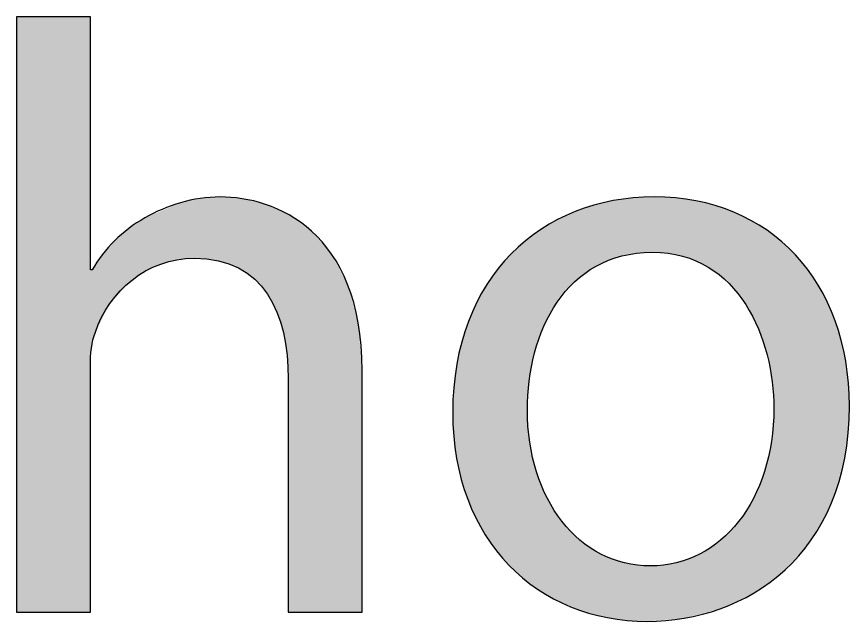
# Model space of a CAD drawing. Extents: x -102 to 434, y -1398 to -13.
# Drawn here: x -87.5 to -76.57, y -347.59 to -339.66 of the extents above; entities that cross this region are included whole.
import ezdxf

# ---------------------------------------------------------------- set-up
doc = ezdxf.new("R2010")
doc.units = 0
doc.layers.add('LAYER_1', color=7, linetype='CONTINUOUS')

# ---------------------------------------------------------------- blocks, each defined once
blk = doc.blocks.new('*U37')
at = {"layer": 'LAYER_1', "color": 250, "extrusion": (0, 0, -1)}
for points in [[(87.496, -347.465), (87.496, -339.657), (86.528, -347.465)], [(86.528, -347.465), (87.496, -339.657), (86.528, -339.657)], [(84.587, -342.951), (84.823, -342.021), (84.587, -342.04)], [(84.538, -342.985), (84.587, -342.04), (84.538, -342.044)], [(84.373, -343.099), (84.538, -342.044), (84.373, -342.084)], [(85.393, -342.844), (85.393, -342.116), (85.347, -342.84)], [(85.347, -342.84), (85.347, -342.097), (85.164, -342.824)], [(84.231, -343.265), (84.373, -342.084), (84.231, -342.119)], [(84.206, -343.294), (84.231, -342.119), (84.206, -342.13)], [(84.082, -343.53), (84.206, -342.13), (84.082, -342.186)], [(85.607, -342.901), (85.607, -342.208), (85.393, -342.844)], [(83.997, -343.798), (84.082, -342.186), (83.997, -342.223)], [(83.948, -344.093), (83.997, -342.223), (83.948, -342.245)], [(83.933, -344.408), (83.948, -342.245), (83.933, -342.252)], [(83.933, -347.465), (83.933, -342.252), (83.921, -347.465)], [(83.921, -347.465), (83.933, -342.252), (83.921, -342.257)], [(83.921, -347.465), (83.921, -342.257), (83.626, -347.465)], [(83.626, -347.465), (83.921, -342.257), (83.626, -342.471)], [(85.813, -342.997), (85.813, -342.296), (85.804, -342.991)], [(85.804, -342.991), (85.804, -342.292), (85.607, -342.901)], [(86.025, -343.155), (86.025, -342.434), (85.982, -343.11)], [(85.982, -343.11), (85.982, -342.406), (85.813, -342.997)], [(83.626, -347.465), (83.626, -342.471), (83.364, -347.465)], [(83.364, -347.465), (83.626, -342.471), (83.364, -342.77)], [(86.213, -343.354), (86.213, -342.596), (86.025, -343.155)], [(86.273, -343.418), (86.273, -342.664), (86.213, -343.354)], [(86.374, -343.618), (86.374, -342.779), (86.273, -343.418)], [(83.364, -347.465), (83.364, -342.77), (83.155, -347.465)], [(83.155, -347.465), (83.364, -342.77), (83.155, -343.167)], [(86.462, -343.792), (86.462, -342.911), (86.374, -343.618)], [(86.528, -344.254), (86.528, -342.978), (86.515, -344.002)], [(86.515, -344.002), (86.528, -342.978), (86.515, -342.978)], [(86.515, -344.002), (86.515, -342.978), (86.506, -343.964)], [(86.506, -343.964), (86.515, -342.978), (86.506, -342.978)], [(86.506, -343.964), (86.506, -342.978), (86.462, -343.792)], [(83.155, -347.465), (83.155, -343.167), (83.015, -347.465)], [(83.015, -347.465), (83.155, -343.167), (83.015, -343.673)], [(83.015, -347.465), (83.015, -343.673), (82.965, -347.465)], [(82.965, -347.465), (83.015, -343.673), (82.965, -344.298)]]:
    blk.add_solid(points, dxfattribs=at)
at = {"layer": 'LAYER_1', "color": 250}
for points in [[(-85.164, -342.824), (-85.347, -342.097), (-85.164, -342.057)], [(-85.091, -342.832), (-85.164, -342.057), (-85.091, -342.041)], [(-85.164, -342.824), (-85.164, -342.057), (-85.091, -342.832)], [(-84.849, -342.857), (-85.091, -342.041), (-84.849, -342.023)], [(-85.091, -342.832), (-85.091, -342.041), (-84.849, -342.857)], [(-84.823, -342.866), (-84.849, -342.023), (-84.823, -342.021)], [(-84.849, -342.857), (-84.849, -342.023), (-84.823, -342.866)], [(-84.823, -342.866), (-84.823, -342.021), (-84.587, -342.951)], [(-84.587, -342.951), (-84.587, -342.04), (-84.538, -342.985)], [(-84.538, -342.985), (-84.538, -342.044), (-84.373, -343.099)], [(-85.393, -342.844), (-85.607, -342.208), (-85.393, -342.116)], [(-85.347, -342.84), (-85.393, -342.116), (-85.347, -342.097)], [(-84.373, -343.099), (-84.373, -342.084), (-84.231, -343.265)], [(-84.231, -343.265), (-84.231, -342.119), (-84.206, -343.294)], [(-84.206, -343.294), (-84.206, -342.13), (-84.082, -343.53)], [(-85.607, -342.901), (-85.804, -342.292), (-85.607, -342.208)], [(-84.082, -343.53), (-84.082, -342.186), (-83.997, -343.798)], [(-83.997, -343.798), (-83.997, -342.223), (-83.948, -344.093)], [(-83.948, -344.093), (-83.948, -342.245), (-83.933, -344.408)], [(-85.813, -342.997), (-85.982, -342.406), (-85.813, -342.296)], [(-85.804, -342.991), (-85.813, -342.296), (-85.804, -342.292)], [(-86.025, -343.155), (-86.213, -342.596), (-86.025, -342.434)], [(-85.982, -343.11), (-86.025, -342.434), (-85.982, -342.406)], [(-86.213, -343.354), (-86.273, -342.664), (-86.213, -342.596)], [(-86.273, -343.418), (-86.374, -342.779), (-86.273, -342.664)], [(-86.374, -343.618), (-86.462, -342.911), (-86.374, -342.779)], [(-86.462, -343.792), (-86.506, -342.978), (-86.462, -342.911)]]:
    blk.add_solid(points, dxfattribs=at)
blk = doc.blocks.new('*U38')
at = {"layer": 'LAYER_1', "color": 250}
for points in [[(-79.557, -342.794), (-79.673, -342.07), (-79.557, -342.054)], [(-79.521, -342.788), (-79.557, -342.054), (-79.521, -342.049)], [(-79.49, -342.782), (-79.521, -342.049), (-79.49, -342.045)], [(-79.409, -342.767), (-79.49, -342.045), (-79.409, -342.033)], [(-79.365, -342.759), (-79.409, -342.033), (-79.365, -342.031)], [(-79.354, -342.759), (-79.365, -342.031), (-79.354, -342.031)], [(-79.224, -342.751), (-79.354, -342.031), (-79.224, -342.025)], [(-79.18, -342.748), (-79.224, -342.025), (-79.18, -342.023)], [(-79.158, -342.747), (-79.18, -342.023), (-79.158, -342.022)], [(-79.136, -342.748), (-79.158, -342.022), (-79.136, -342.021)], [(-79.158, -342.747), (-79.158, -342.022), (-79.136, -342.748)], [(-79.136, -342.748), (-79.136, -342.021), (-79.01, -342.756)], [(-79.01, -342.756), (-79.01, -342.027), (-78.952, -342.76)], [(-78.952, -342.76), (-78.952, -342.03), (-78.856, -342.779)], [(-78.856, -342.779), (-78.856, -342.034), (-78.846, -342.781)], [(-78.846, -342.781), (-78.846, -342.035), (-78.761, -342.798)], [(-78.761, -342.798), (-78.761, -342.047), (-78.741, -342.805)], [(-78.741, -342.805), (-78.741, -342.05), (-78.688, -342.823)], [(-78.688, -342.823), (-78.688, -342.058), (-78.587, -342.858)], [(-80.045, -343.023), (-80.107, -342.191), (-80.045, -342.17)], [(-79.995, -342.99), (-80.045, -342.17), (-79.995, -342.152)], [(-79.974, -342.977), (-79.995, -342.152), (-79.974, -342.145)], [(-79.927, -342.947), (-79.974, -342.145), (-79.927, -342.129)], [(-79.897, -342.928), (-79.927, -342.129), (-79.897, -342.122)], [(-79.832, -342.897), (-79.897, -342.122), (-79.832, -342.107)], [(-79.748, -342.857), (-79.832, -342.107), (-79.748, -342.087)], [(-79.734, -342.851), (-79.748, -342.087), (-79.734, -342.084)], [(-79.681, -342.834), (-79.734, -342.084), (-79.681, -342.071)], [(-79.673, -342.831), (-79.681, -342.071), (-79.673, -342.07)], [(-78.587, -342.858), (-78.587, -342.072), (-78.586, -342.859)], [(-78.586, -342.859), (-78.586, -342.072), (-78.538, -342.883)], [(-78.538, -342.883), (-78.538, -342.084), (-78.427, -342.94)], [(-78.427, -342.94), (-78.427, -342.111), (-78.396, -342.961)], [(-78.396, -342.961), (-78.396, -342.119), (-78.332, -343.005)], [(-78.332, -343.005), (-78.332, -342.134), (-78.282, -343.04)], [(-78.282, -343.04), (-78.282, -342.152), (-78.267, -343.053)], [(-78.267, -343.053), (-78.267, -342.157), (-78.263, -343.057)], [(-78.263, -343.057), (-78.263, -342.159), (-78.151, -343.156)], [(-80.3, -343.261), (-80.343, -342.291), (-80.3, -342.271)], [(-80.231, -343.188), (-80.3, -342.271), (-80.231, -342.24)], [(-80.179, -343.134), (-80.231, -342.24), (-80.179, -342.216)], [(-80.231, -343.188), (-80.231, -342.24), (-80.231, -342.24)], [(-80.17, -343.127), (-80.179, -342.216), (-80.17, -342.212)], [(-80.107, -343.075), (-80.17, -342.212), (-80.107, -342.191)], [(-78.151, -343.156), (-78.151, -342.199), (-78.139, -343.17)], [(-78.139, -343.17), (-78.139, -342.203), (-78.091, -343.224)], [(-78.091, -343.224), (-78.091, -342.22), (-78.039, -343.283)], [(-78.039, -343.283), (-78.039, -342.245), (-78.035, -343.288)], [(-78.035, -343.288), (-78.035, -342.247), (-78.026, -343.301)], [(-78.026, -343.301), (-78.026, -342.251), (-77.932, -343.432)], [(-80.5, -343.553), (-80.535, -342.396), (-80.5, -342.376)], [(-80.454, -343.479), (-80.5, -342.376), (-80.454, -342.349)], [(-80.445, -343.464), (-80.454, -342.349), (-80.445, -342.343)], [(-80.407, -343.401), (-80.445, -342.343), (-80.407, -342.321)], [(-80.401, -343.395), (-80.407, -342.321), (-80.401, -342.318)], [(-80.343, -343.318), (-80.401, -342.318), (-80.343, -342.291)], [(-77.932, -343.432), (-77.932, -342.296), (-77.923, -343.449)], [(-77.923, -343.449), (-77.923, -342.301), (-77.865, -343.561)], [(-77.865, -343.561), (-77.865, -342.329), (-77.832, -343.624)], [(-77.832, -343.624), (-77.832, -342.349), (-77.82, -343.646)], [(-77.82, -343.646), (-77.82, -342.356), (-77.767, -343.749)], [(-77.767, -343.749), (-77.767, -342.389), (-77.686, -343.99)], [(-80.677, -343.995), (-80.702, -342.507), (-80.677, -342.489)], [(-80.665, -343.958), (-80.677, -342.489), (-80.665, -342.479)], [(-80.619, -343.827), (-80.665, -342.479), (-80.619, -342.446)], [(-80.58, -343.716), (-80.619, -342.446), (-80.58, -342.423)], [(-80.535, -343.624), (-80.58, -342.423), (-80.535, -342.396)], [(-77.686, -343.99), (-77.686, -342.438), (-77.654, -344.087)], [(-77.654, -344.087), (-77.654, -342.459), (-77.652, -344.093)], [(-77.652, -344.093), (-77.652, -342.46), (-77.612, -344.305)], [(-77.612, -344.305), (-77.612, -342.491), (-77.595, -344.393)], [(-80.822, -347.045), (-80.86, -342.631), (-80.822, -342.595)], [(-80.797, -347.063), (-80.822, -342.595), (-80.797, -342.577)], [(-80.822, -347.045), (-80.822, -342.595), (-80.797, -347.063)], [(-80.773, -344.435), (-80.797, -342.577), (-80.773, -342.56)], [(-80.766, -344.398), (-80.773, -342.56), (-80.766, -342.554)], [(-80.702, -344.065), (-80.766, -342.554), (-80.702, -342.507)], [(-77.595, -344.393), (-77.595, -342.504), (-77.585, -344.446)], [(-77.585, -344.446), (-77.585, -342.512), (-77.564, -344.793)], [(-80.86, -347.016), (-81.009, -342.766), (-80.86, -342.631)], [(-80.86, -347.016), (-80.86, -342.631), (-80.822, -347.045)], [(-81.04, -346.848), (-81.178, -342.958), (-81.04, -342.802)], [(-81.009, -346.877), (-81.04, -342.802), (-81.009, -342.766)], [(-81.04, -346.848), (-81.04, -342.802), (-81.009, -346.877)], [(-81.009, -346.877), (-81.009, -342.766), (-80.86, -347.016)], [(-81.203, -346.66), (-81.329, -343.17), (-81.203, -342.994)], [(-81.178, -346.689), (-81.203, -342.994), (-81.178, -342.958)], [(-81.203, -346.66), (-81.203, -342.994), (-81.178, -346.689)], [(-81.178, -346.689), (-81.178, -342.958), (-81.04, -346.848)], [(-81.348, -346.453), (-81.46, -343.403), (-81.348, -343.204)], [(-81.329, -346.481), (-81.348, -343.204), (-81.329, -343.17)], [(-81.348, -346.453), (-81.348, -343.204), (-81.329, -346.481)], [(-81.329, -346.481), (-81.329, -343.17), (-81.203, -346.66)], [(-81.474, -346.228), (-81.571, -343.654), (-81.474, -343.434)], [(-81.46, -346.253), (-81.474, -343.434), (-81.46, -343.403)], [(-81.474, -346.228), (-81.474, -343.434), (-81.46, -346.253)], [(-81.46, -346.253), (-81.46, -343.403), (-81.348, -346.453)], [(-81.58, -345.985), (-81.658, -343.925), (-81.58, -343.682)], [(-81.571, -346.006), (-81.58, -343.682), (-81.571, -343.654)], [(-81.58, -345.985), (-81.58, -343.682), (-81.571, -346.006)], [(-81.571, -346.006), (-81.571, -343.654), (-81.474, -346.228)], [(-81.664, -345.725), (-81.723, -344.215), (-81.664, -343.949)], [(-81.658, -345.741), (-81.664, -343.949), (-81.658, -343.925)], [(-81.664, -345.725), (-81.664, -343.949), (-81.658, -345.741)], [(-81.658, -345.741), (-81.658, -343.925), (-81.58, -345.985)], [(-81.725, -345.448), (-81.762, -344.522), (-81.725, -344.234)], [(-81.723, -345.459), (-81.725, -344.234), (-81.723, -344.215)], [(-81.725, -345.448), (-81.725, -344.234), (-81.723, -345.459)], [(-81.723, -345.459), (-81.723, -344.215), (-81.664, -345.725)], [(-81.763, -345.156), (-81.776, -344.848), (-81.763, -344.537)], [(-81.762, -345.16), (-81.763, -344.537), (-81.762, -344.522)], [(-81.763, -345.156), (-81.763, -344.537), (-81.762, -345.16)], [(-81.762, -345.16), (-81.762, -344.522), (-81.725, -345.448)], [(-77.564, -347.032), (-77.585, -345.089), (-77.564, -344.793)], [(-80.797, -347.063), (-80.797, -344.815), (-80.773, -347.081)], [(-77.585, -347.05), (-77.595, -345.226), (-77.585, -345.089)], [(-80.773, -347.081), (-80.773, -345.138), (-80.766, -347.087)], [(-77.595, -347.059), (-77.612, -345.298), (-77.595, -345.226)], [(-80.766, -347.087), (-80.766, -345.237), (-80.702, -347.135)], [(-77.612, -347.072), (-77.652, -345.472), (-77.612, -345.298)], [(-80.702, -347.135), (-80.702, -345.519), (-80.677, -347.154)], [(-77.654, -347.1), (-77.686, -345.621), (-77.654, -345.48)], [(-77.652, -347.099), (-77.654, -345.48), (-77.652, -345.472)], [(-80.677, -347.154), (-80.677, -345.626), (-80.665, -347.163)], [(-80.665, -347.163), (-80.665, -345.657), (-80.619, -347.191)], [(-77.686, -347.122), (-77.767, -345.816), (-77.686, -345.621)], [(-80.619, -347.191), (-80.619, -345.769), (-80.58, -347.214)], [(-80.58, -347.214), (-80.58, -345.864), (-80.535, -347.241)], [(-77.767, -347.175), (-77.82, -345.946), (-77.767, -345.816)], [(-80.535, -347.241), (-80.535, -345.974), (-80.5, -347.262)], [(-77.832, -347.217), (-77.865, -346.031), (-77.832, -345.974)], [(-77.82, -347.211), (-77.832, -345.974), (-77.82, -345.946)], [(-80.5, -347.262), (-80.5, -346.035), (-80.454, -347.29)], [(-77.865, -347.234), (-77.923, -346.131), (-77.865, -346.031)], [(-80.454, -347.29), (-80.454, -346.114), (-80.445, -347.294)], [(-80.445, -347.294), (-80.445, -346.131), (-80.407, -347.312)], [(-80.407, -347.312), (-80.407, -346.185), (-80.401, -347.315)], [(-80.401, -347.315), (-80.401, -346.192), (-80.343, -347.342)], [(-77.932, -347.27), (-78.026, -346.276), (-77.932, -346.144)], [(-77.923, -347.265), (-77.932, -346.144), (-77.923, -346.131)], [(-80.343, -347.342), (-80.343, -346.275), (-80.3, -347.362)], [(-80.3, -347.362), (-80.3, -346.325), (-80.231, -347.395)], [(-78.039, -347.327), (-78.091, -346.351), (-78.039, -346.292)], [(-78.035, -347.325), (-78.039, -346.292), (-78.035, -346.286)], [(-78.026, -347.32), (-78.035, -346.286), (-78.026, -346.276)], [(-80.231, -347.395), (-80.231, -346.405), (-80.231, -347.395)], [(-80.231, -347.395), (-80.231, -346.405), (-80.179, -347.413)], [(-78.151, -347.373), (-78.263, -346.522), (-78.151, -346.418)], [(-78.139, -347.368), (-78.151, -346.418), (-78.139, -346.406)], [(-78.091, -347.348), (-78.139, -346.406), (-78.091, -346.351)], [(-80.179, -347.413), (-80.179, -346.453), (-80.17, -347.416)], [(-80.17, -347.416), (-80.17, -346.461), (-80.107, -347.438)], [(-80.107, -347.438), (-80.107, -346.52), (-80.045, -347.46)], [(-78.282, -347.425), (-78.332, -346.574), (-78.282, -346.536)], [(-78.267, -347.421), (-78.282, -346.536), (-78.267, -346.525)], [(-78.263, -347.419), (-78.267, -346.525), (-78.263, -346.522)], [(-80.045, -347.46), (-80.045, -346.567), (-79.995, -347.477)], [(-79.995, -347.477), (-79.995, -346.605), (-79.974, -347.482)], [(-79.974, -347.482), (-79.974, -346.62), (-79.927, -347.494)], [(-79.927, -347.494), (-79.927, -346.648), (-79.897, -347.501)], [(-78.427, -347.463), (-78.538, -346.706), (-78.427, -346.64)], [(-78.396, -347.455), (-78.427, -346.64), (-78.396, -346.622)], [(-78.332, -347.438), (-78.396, -346.622), (-78.332, -346.574)], [(-79.897, -347.501), (-79.897, -346.666), (-79.832, -347.517)], [(-79.832, -347.517), (-79.832, -346.704), (-79.748, -347.537)], [(-79.748, -347.537), (-79.748, -346.742), (-79.734, -347.539)], [(-79.734, -347.539), (-79.734, -346.748), (-79.681, -347.547)], [(-78.587, -347.505), (-78.688, -346.772), (-78.587, -346.727)], [(-78.586, -347.505), (-78.587, -346.727), (-78.586, -346.727)], [(-78.538, -347.492), (-78.586, -346.727), (-78.538, -346.706)], [(-79.681, -347.547), (-79.681, -346.771), (-79.673, -347.548)], [(-79.673, -347.548), (-79.673, -346.774), (-79.557, -347.564)], [(-79.557, -347.564), (-79.557, -346.809), (-79.521, -347.569)], [(-79.521, -347.569), (-79.521, -346.82), (-79.49, -347.574)], [(-79.49, -347.574), (-79.49, -346.826), (-79.409, -347.578)], [(-79.409, -347.578), (-79.409, -346.84), (-79.365, -347.58)], [(-79.365, -347.58), (-79.365, -346.848), (-79.354, -347.58)], [(-79.354, -347.58), (-79.354, -346.85), (-79.224, -347.586)], [(-79.158, -347.58), (-79.18, -346.86), (-79.158, -346.859)], [(-79.136, -347.579), (-79.158, -346.859), (-79.136, -346.858)], [(-79.01, -347.568), (-79.136, -346.858), (-79.01, -346.85)], [(-78.952, -347.563), (-79.01, -346.85), (-78.952, -346.84)], [(-78.856, -347.555), (-78.952, -346.84), (-78.856, -346.822)], [(-78.846, -347.554), (-78.856, -346.822), (-78.846, -346.82)], [(-78.761, -347.547), (-78.846, -346.82), (-78.761, -346.795)], [(-78.741, -347.545), (-78.761, -346.795), (-78.741, -346.788)], [(-78.688, -347.531), (-78.741, -346.788), (-78.688, -346.772)]]:
    blk.add_solid(points, dxfattribs=at)
at = {"layer": 'LAYER_1', "color": 250, "extrusion": (0, 0, -1)}
for points in [[(79.557, -342.794), (79.557, -342.054), (79.521, -342.788)], [(79.521, -342.788), (79.521, -342.049), (79.49, -342.782)], [(79.49, -342.782), (79.49, -342.045), (79.409, -342.767)], [(79.409, -342.767), (79.409, -342.033), (79.365, -342.759)], [(79.365, -342.759), (79.365, -342.031), (79.354, -342.759)], [(79.354, -342.759), (79.354, -342.031), (79.224, -342.751)], [(79.224, -342.751), (79.224, -342.025), (79.18, -342.748)], [(79.18, -342.748), (79.18, -342.023), (79.158, -342.747)], [(79.01, -342.756), (79.136, -342.021), (79.01, -342.027)], [(78.952, -342.76), (79.01, -342.027), (78.952, -342.03)], [(78.856, -342.779), (78.952, -342.03), (78.856, -342.034)], [(78.846, -342.781), (78.856, -342.034), (78.846, -342.035)], [(78.761, -342.798), (78.846, -342.035), (78.761, -342.047)], [(78.741, -342.805), (78.761, -342.047), (78.741, -342.05)], [(78.688, -342.823), (78.741, -342.05), (78.688, -342.058)], [(78.587, -342.858), (78.688, -342.058), (78.587, -342.072)], [(80.045, -343.023), (80.045, -342.17), (79.995, -342.99)], [(79.995, -342.99), (79.995, -342.152), (79.974, -342.977)], [(79.974, -342.977), (79.974, -342.145), (79.927, -342.947)], [(79.927, -342.947), (79.927, -342.129), (79.897, -342.928)], [(79.897, -342.928), (79.897, -342.122), (79.832, -342.897)], [(79.832, -342.897), (79.832, -342.107), (79.748, -342.857)], [(79.748, -342.857), (79.748, -342.087), (79.734, -342.851)], [(79.734, -342.851), (79.734, -342.084), (79.681, -342.834)], [(79.681, -342.834), (79.681, -342.071), (79.673, -342.831)], [(79.673, -342.831), (79.673, -342.07), (79.557, -342.794)], [(78.586, -342.859), (78.587, -342.072), (78.586, -342.072)], [(78.538, -342.883), (78.586, -342.072), (78.538, -342.084)], [(78.427, -342.94), (78.538, -342.084), (78.427, -342.111)], [(78.396, -342.961), (78.427, -342.111), (78.396, -342.119)], [(78.332, -343.005), (78.396, -342.119), (78.332, -342.134)], [(78.282, -343.04), (78.332, -342.134), (78.282, -342.152)], [(78.267, -343.053), (78.282, -342.152), (78.267, -342.157)], [(78.263, -343.057), (78.267, -342.157), (78.263, -342.159)], [(78.151, -343.156), (78.263, -342.159), (78.151, -342.199)], [(80.3, -343.261), (80.3, -342.271), (80.231, -343.188)], [(80.231, -343.188), (80.231, -342.24), (80.231, -343.188)], [(80.231, -343.188), (80.231, -342.24), (80.179, -343.134)], [(80.179, -343.134), (80.179, -342.216), (80.17, -343.127)], [(80.17, -343.127), (80.17, -342.212), (80.107, -343.075)], [(80.107, -343.075), (80.107, -342.191), (80.045, -343.023)], [(78.139, -343.17), (78.151, -342.199), (78.139, -342.203)], [(78.091, -343.224), (78.139, -342.203), (78.091, -342.22)], [(78.039, -343.283), (78.091, -342.22), (78.039, -342.245)], [(78.035, -343.288), (78.039, -342.245), (78.035, -342.247)], [(78.026, -343.301), (78.035, -342.247), (78.026, -342.251)], [(77.932, -343.432), (78.026, -342.251), (77.932, -342.296)], [(80.5, -343.553), (80.5, -342.376), (80.454, -343.479)], [(80.454, -343.479), (80.454, -342.349), (80.445, -343.464)], [(80.445, -343.464), (80.445, -342.343), (80.407, -343.401)], [(80.407, -343.401), (80.407, -342.321), (80.401, -343.395)], [(80.401, -343.395), (80.401, -342.318), (80.343, -343.318)], [(80.343, -343.318), (80.343, -342.291), (80.3, -343.261)], [(77.923, -343.449), (77.932, -342.296), (77.923, -342.301)], [(77.865, -343.561), (77.923, -342.301), (77.865, -342.329)], [(77.832, -343.624), (77.865, -342.329), (77.832, -342.349)], [(77.82, -343.646), (77.832, -342.349), (77.82, -342.356)], [(77.767, -343.749), (77.82, -342.356), (77.767, -342.389)], [(77.686, -343.99), (77.767, -342.389), (77.686, -342.438)], [(80.677, -343.995), (80.677, -342.489), (80.665, -343.958)], [(80.665, -343.958), (80.665, -342.479), (80.619, -343.827)], [(80.619, -343.827), (80.619, -342.446), (80.58, -343.716)], [(80.58, -343.716), (80.58, -342.423), (80.535, -343.624)], [(80.535, -343.624), (80.535, -342.396), (80.5, -343.553)], [(77.654, -344.087), (77.686, -342.438), (77.654, -342.459)], [(77.652, -344.093), (77.654, -342.459), (77.652, -342.46)], [(77.612, -344.305), (77.652, -342.46), (77.612, -342.491)], [(77.595, -344.393), (77.612, -342.491), (77.595, -342.504)], [(80.797, -344.815), (80.797, -342.577), (80.773, -344.435)], [(80.773, -344.435), (80.773, -342.56), (80.766, -344.398)], [(80.766, -344.398), (80.766, -342.554), (80.702, -344.065)], [(80.702, -344.065), (80.702, -342.507), (80.677, -343.995)], [(77.585, -344.446), (77.595, -342.504), (77.585, -342.512)], [(77.564, -344.793), (77.585, -342.512), (77.564, -342.528)], [(77.564, -347.032), (77.564, -342.528), (77.459, -346.946)], [(77.459, -346.946), (77.564, -342.528), (77.459, -342.609)], [(77.459, -346.946), (77.459, -342.609), (77.417, -346.911)], [(77.417, -346.911), (77.459, -342.609), (77.417, -342.65)], [(77.417, -346.911), (77.417, -342.65), (77.282, -346.773)], [(77.282, -346.773), (77.417, -342.65), (77.282, -342.78)], [(77.282, -346.773), (77.282, -342.78), (77.236, -346.727)], [(77.236, -346.727), (77.282, -342.78), (77.236, -342.834)], [(77.236, -346.727), (77.236, -342.834), (77.122, -346.582)], [(77.122, -346.582), (77.236, -342.834), (77.122, -342.97)], [(77.122, -346.582), (77.122, -342.97), (77.073, -346.519)], [(77.073, -346.519), (77.122, -342.97), (77.073, -343.043)], [(77.073, -346.519), (77.073, -343.043), (76.982, -346.371)], [(76.982, -346.371), (77.073, -343.043), (76.982, -343.178)], [(76.982, -346.371), (76.982, -343.178), (76.929, -346.287)], [(76.929, -346.287), (76.982, -343.178), (76.929, -343.275)], [(76.929, -346.287), (76.929, -343.275), (76.86, -346.143)], [(76.86, -346.143), (76.929, -343.275), (76.86, -343.403)], [(76.86, -346.143), (76.86, -343.403), (76.807, -346.032)], [(76.807, -346.032), (76.86, -343.403), (76.807, -343.531)], [(76.807, -346.032), (76.807, -343.531), (76.759, -345.896)], [(76.759, -345.896), (76.807, -343.531), (76.759, -343.645)], [(76.759, -345.896), (76.759, -343.645), (76.708, -345.751)], [(76.708, -345.751), (76.759, -343.645), (76.708, -343.81)], [(76.708, -345.751), (76.708, -343.81), (76.679, -345.631)], [(76.679, -345.631), (76.708, -343.81), (76.679, -343.903)], [(76.679, -345.631), (76.679, -343.903), (76.635, -345.446)], [(76.635, -345.446), (76.679, -343.903), (76.635, -344.111)], [(76.635, -345.446), (76.635, -344.111), (76.621, -345.347)], [(76.621, -345.347), (76.635, -344.111), (76.621, -344.175)], [(76.621, -345.347), (76.621, -344.175), (76.59, -345.116)], [(76.59, -345.116), (76.621, -344.175), (76.59, -344.431)], [(76.59, -345.116), (76.59, -344.431), (76.586, -345.033)], [(76.586, -345.033), (76.59, -344.431), (76.586, -344.461)], [(76.586, -345.033), (76.586, -344.461), (76.574, -344.76)], [(80.773, -347.081), (80.797, -344.815), (80.773, -345.138)], [(77.585, -347.05), (77.585, -345.089), (77.564, -347.032)], [(80.766, -347.087), (80.773, -345.138), (80.766, -345.237)], [(77.595, -347.059), (77.595, -345.226), (77.585, -347.05)], [(80.702, -347.135), (80.766, -345.237), (80.702, -345.519)], [(77.612, -347.072), (77.612, -345.298), (77.595, -347.059)], [(80.677, -347.154), (80.702, -345.519), (80.677, -345.626)], [(77.654, -347.1), (77.654, -345.48), (77.652, -347.099)], [(77.652, -347.099), (77.652, -345.472), (77.612, -347.072)], [(80.665, -347.163), (80.677, -345.626), (80.665, -345.657)], [(80.619, -347.191), (80.665, -345.657), (80.619, -345.769)], [(77.686, -347.122), (77.686, -345.621), (77.654, -347.1)], [(80.58, -347.214), (80.619, -345.769), (80.58, -345.864)], [(80.535, -347.241), (80.58, -345.864), (80.535, -345.974)], [(77.767, -347.175), (77.767, -345.816), (77.686, -347.122)], [(80.5, -347.262), (80.535, -345.974), (80.5, -346.035)], [(77.832, -347.217), (77.832, -345.974), (77.82, -347.211)], [(77.82, -347.211), (77.82, -345.946), (77.767, -347.175)], [(80.454, -347.29), (80.5, -346.035), (80.454, -346.114)], [(77.865, -347.234), (77.865, -346.031), (77.832, -347.217)], [(80.445, -347.294), (80.454, -346.114), (80.445, -346.131)], [(80.407, -347.312), (80.445, -346.131), (80.407, -346.185)], [(80.401, -347.315), (80.407, -346.185), (80.401, -346.192)], [(80.343, -347.342), (80.401, -346.192), (80.343, -346.275)], [(77.932, -347.27), (77.932, -346.144), (77.923, -347.265)], [(77.923, -347.265), (77.923, -346.131), (77.865, -347.234)], [(80.3, -347.362), (80.343, -346.275), (80.3, -346.325)], [(80.231, -347.395), (80.3, -346.325), (80.231, -346.405)], [(78.039, -347.327), (78.039, -346.292), (78.035, -347.325)], [(78.035, -347.325), (78.035, -346.286), (78.026, -347.32)], [(78.026, -347.32), (78.026, -346.276), (77.932, -347.27)], [(80.231, -347.395), (80.231, -346.405), (80.231, -346.405)], [(80.179, -347.413), (80.231, -346.405), (80.179, -346.453)], [(78.151, -347.373), (78.151, -346.418), (78.139, -347.368)], [(78.139, -347.368), (78.139, -346.406), (78.091, -347.348)], [(78.091, -347.348), (78.091, -346.351), (78.039, -347.327)], [(80.17, -347.416), (80.179, -346.453), (80.17, -346.461)], [(80.107, -347.438), (80.17, -346.461), (80.107, -346.52)], [(80.045, -347.46), (80.107, -346.52), (80.045, -346.567)], [(78.282, -347.425), (78.282, -346.536), (78.267, -347.421)], [(78.267, -347.421), (78.267, -346.525), (78.263, -347.419)], [(78.263, -347.419), (78.263, -346.522), (78.151, -347.373)], [(79.995, -347.477), (80.045, -346.567), (79.995, -346.605)], [(79.974, -347.482), (79.995, -346.605), (79.974, -346.62)], [(79.927, -347.494), (79.974, -346.62), (79.927, -346.648)], [(79.897, -347.501), (79.927, -346.648), (79.897, -346.666)], [(78.427, -347.463), (78.427, -346.64), (78.396, -347.455)], [(78.396, -347.455), (78.396, -346.622), (78.332, -347.438)], [(78.332, -347.438), (78.332, -346.574), (78.282, -347.425)], [(79.832, -347.517), (79.897, -346.666), (79.832, -346.704)], [(79.748, -347.537), (79.832, -346.704), (79.748, -346.742)], [(79.734, -347.539), (79.748, -346.742), (79.734, -346.748)], [(79.681, -347.547), (79.734, -346.748), (79.681, -346.771)], [(78.587, -347.505), (78.587, -346.727), (78.586, -347.505)], [(78.586, -347.505), (78.586, -346.727), (78.538, -347.492)], [(78.538, -347.492), (78.538, -346.706), (78.427, -347.463)], [(79.673, -347.548), (79.681, -346.771), (79.673, -346.774)], [(79.557, -347.564), (79.673, -346.774), (79.557, -346.809)], [(79.521, -347.569), (79.557, -346.809), (79.521, -346.82)], [(79.49, -347.574), (79.521, -346.82), (79.49, -346.826)], [(79.409, -347.578), (79.49, -346.826), (79.409, -346.84)], [(79.365, -347.58), (79.409, -346.84), (79.365, -346.848)], [(79.354, -347.58), (79.365, -346.848), (79.354, -346.85)], [(79.224, -347.586), (79.354, -346.85), (79.224, -346.858)], [(79.224, -347.586), (79.224, -346.858), (79.18, -347.582)], [(79.18, -347.582), (79.224, -346.858), (79.18, -346.86)], [(79.18, -347.582), (79.18, -346.86), (79.158, -347.58)], [(79.158, -347.58), (79.158, -346.859), (79.136, -347.579)], [(79.136, -347.579), (79.136, -346.858), (79.01, -347.568)], [(79.01, -347.568), (79.01, -346.85), (78.952, -347.563)], [(78.952, -347.563), (78.952, -346.84), (78.856, -347.555)], [(78.856, -347.555), (78.856, -346.822), (78.846, -347.554)], [(78.846, -347.554), (78.846, -346.82), (78.761, -347.547)], [(78.761, -347.547), (78.761, -346.795), (78.741, -347.545)], [(78.741, -347.545), (78.741, -346.788), (78.688, -347.531)], [(78.688, -347.531), (78.688, -346.772), (78.587, -347.505)]]:
    blk.add_solid(points, dxfattribs=at)
blk = doc.blocks.new('BLOCK_5')
at = {"layer": 'LAYER_1'}
for points, knots in [([(-87.496, -339.657), (-87.496, -339.657), (-86.528, -339.657), (-86.528, -339.657), (-86.528, -339.657), (-86.528, -342.978), (-86.528, -342.978), (-86.528, -342.978), (-86.506, -342.978), (-86.506, -342.978), (-86.352, -342.703), (-86.11, -342.461), (-85.813, -342.296), (-85.527, -342.131), (-85.186, -342.021), (-84.823, -342.021), (-84.109, -342.021), (-82.965, -342.461), (-82.965, -344.298), (-82.965, -344.298), (-82.965, -347.465), (-82.965, -347.465), (-82.965, -347.465), (-83.933, -347.465), (-83.933, -347.465), (-83.933, -347.465), (-83.933, -344.408), (-83.933, -344.408), (-83.933, -343.55), (-84.251, -342.824), (-85.164, -342.824), (-85.791, -342.824), (-86.286, -343.264), (-86.462, -343.792), (-86.517, -343.924), (-86.528, -344.067), (-86.528, -344.254), (-86.528, -344.254), (-86.528, -347.465), (-86.528, -347.465), (-86.528, -347.465), (-87.496, -347.465), (-87.496, -347.465), (-87.496, -347.465), (-87.496, -339.657), (-87.496, -339.657)], [0, 0, 0, 0, 1, 1, 1, 2, 2, 2, 3, 3, 3, 4, 4, 4, 5, 5, 5, 6, 6, 6, 7, 7, 7, 8, 8, 8, 9, 9, 9, 10, 10, 10, 11, 11, 11, 12, 12, 12, 13, 13, 13, 14, 14, 14, 15, 15, 15, 15]), ([(-76.574, -344.76), (-76.574, -346.728), (-77.938, -347.586), (-79.224, -347.586), (-80.665, -347.586), (-81.776, -346.53), (-81.776, -344.848), (-81.776, -343.066), (-80.61, -342.021), (-79.136, -342.021), (-77.608, -342.021), (-76.574, -343.132), (-76.574, -344.76)], [0, 0, 0, 0, 1, 1, 1, 2, 2, 2, 3, 3, 3, 4, 4, 4, 4]), ([(-80.797, -344.815), (-80.797, -345.98), (-80.126, -346.86), (-79.18, -346.86), (-78.257, -346.86), (-77.564, -345.991), (-77.564, -344.793), (-77.564, -343.891), (-78.015, -342.747), (-79.158, -342.747), (-80.302, -342.747), (-80.797, -343.803), (-80.797, -344.815)], [0, 0, 0, 0, 1, 1, 1, 2, 2, 2, 3, 3, 3, 4, 4, 4, 4])]:
    blk.add_open_spline(points, degree=3, knots=knots, dxfattribs=at)
at = {"layer": 'LAYER_1', "color": 250}
for name in ['*U37', '*U38']:
    blk.add_blockref(name, (0, 0), dxfattribs=at)

msp = doc.modelspace()

# ---------------------------------------------------------------- block references
at = {"layer": 'LAYER_1'}
msp.add_blockref('BLOCK_5', (0, 0), dxfattribs=at)

doc.saveas('drawing.dxf')
